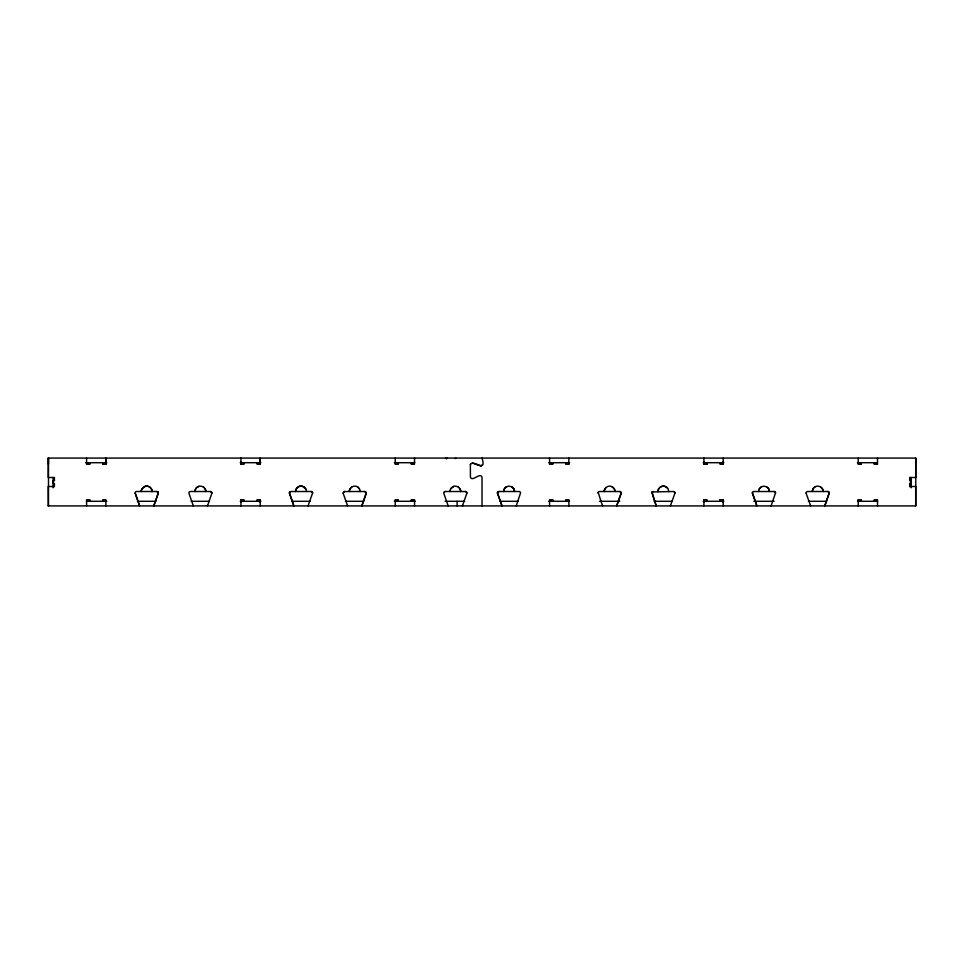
<?xml version="1.0" encoding="UTF-8"?>
<svg xmlns="http://www.w3.org/2000/svg" width="964" height="964" viewBox="0 0 964 964"><rect width="100%" height="100%" fill="white"/><g stroke="black" fill="none" stroke-linecap="round" stroke-linejoin="round"><path stroke-width="1.45" d="M48.489 464.25L48.489 458.081L48.489 505.919M102.762 464.25L105.92 464.25L105.847 461.78M105.92 464.25L105.92 458.081L105.811 462.708M260.16 464.25L260.244 458.081L260.244 462.708M153.794 505.919L158.277 493.062A1.506 1.506 0 0 0 158.036 492.218L157.831 491.965M462.431 505.919L466.913 493.062M771.067 505.919L775.478 493.062A1.506 1.506 0 0 0 773.935 491.519M347.51 505.919A1.53 1.53 0 0 0 347.45 505.473L343.1 493.062L344.16 491.628M343.184 493.062L343.883 491.773M482.024 505.919L482.024 477.192C480.241 471.77 472.167 482.494 470.396 477.072L470.396 464.588C472.89 458.659 486.953 474.047 482.024 458.081M470.396 464.588L470.553 463.901M503.702 490.628L504.28 488.941A5.435 5.435 0 0 1 506.076 486.989L506.871 486.567M827.666 491.519A1.494 1.494 0 0 1 829.173 493.014L824.871 505.919A1.542 1.542 0 0 1 824.859 505.473L829.209 493.062A1.506 1.506 0 0 0 827.739 491.519L807.603 491.519A1.554 1.554 0 0 0 806.145 493.062L806.145 493.062M598.21 492.496L602.512 505.919A1.518 1.518 0 0 0 602.367 505.473L602.428 505.473M445.501 458.081L446.392 458.659M207.67 505.473L207.622 505.473A1.542 1.542 0 0 0 207.513 505.919A1.542 1.542 0 0 1 207.67 505.473L211.923 493.062A1.53 1.53 0 0 0 210.381 491.519L190.33 491.519A1.554 1.554 0 0 0 188.86 493.062L193.21 505.473A1.53 1.53 0 0 1 193.27 505.919A1.53 1.53 0 0 0 193.125 505.473L193.186 505.473M308.118 505.919A1.542 1.542 0 0 1 308.179 505.473L312.601 493.062A1.53 1.53 0 0 0 311.059 491.519L290.923 491.519L289.634 492.218A1.506 1.506 0 0 0 289.381 493.062L293.731 505.473A1.53 1.53 0 0 1 293.791 505.919M361.922 505.919A1.542 1.542 0 0 1 361.982 505.473L366.248 493.062L364.705 491.519M361.982 505.473L366.332 493.062A1.53 1.53 0 0 0 364.79 491.519L344.365 491.544M501.919 505.919A1.518 1.518 0 0 0 501.846 505.473L497.424 493.062A1.554 1.554 0 0 1 499.003 491.507L519.102 491.519A1.494 1.494 0 0 1 520.536 493.014L516.234 505.919A1.542 1.542 0 0 1 516.222 505.473M621.238 493.062L616.815 505.473L621.25 493.062A1.494 1.494 0 0 0 619.695 491.519L599.56 491.519A1.506 1.506 0 0 0 598.017 493.062M670.474 505.919A1.542 1.542 0 0 1 670.546 505.473L674.969 493.062L674.185 491.773M651.989 492.218L656.086 505.473A1.518 1.518 0 0 1 656.231 505.919M450.562 488.941L453.984 486.278M759.198 488.941L761.777 486.567M605.97 487.543L604.886 488.941A5.435 5.435 0 0 0 604.235 491.519M351.752 487.025L350.932 487.7A5.41 5.41 0 0 0 349.354 491.519A5.423 5.423 0 0 1 349.968 488.941L351.764 486.989A5.41 5.41 0 0 1 360.174 491.532M290.164 491.773L289.718 492.218A1.554 1.554 0 0 0 289.465 493.062L293.875 505.919M652.194 491.965L673.426 491.519A1.494 1.494 0 0 1 674.933 493.014L674.957 493.062M815.508 486.567L814.725 486.989A5.435 5.435 0 0 0 812.917 488.941L812.278 491.519A5.386 5.386 0 0 1 822.196 488.519A5.423 5.423 0 0 1 823.111 491.519A5.435 5.435 0 0 0 820.677 486.989M145.347 486.278L141.925 488.941A5.35 5.35 0 0 0 141.274 491.519A5.362 5.362 0 0 1 143.696 487.049A5.41 5.41 0 0 1 149.721 487.025M199.066 486.278L196.74 487.543A5.374 5.374 0 0 0 195.282 489.76L194.993 491.519A5.362 5.362 0 0 1 200.404 486.145A5.362 5.362 0 0 1 205.766 491.507A5.423 5.423 0 0 0 205.151 488.941M344.076 491.628L344.726 491.519M480.747 465.986L472.384 463.118M48.2 458.081L915.8 458.081L915.764 505.919L48.2 505.919M85.7 462.708L106.823 462.708M240.217 462.708L260.907 462.708M394.397 462.708L414.773 462.708M548.853 462.708L569.543 462.708M703.178 462.708L723.868 462.708M857.358 462.708L877.529 462.708M260.244 464.25L257.075 464.25L257.159 462.708M552.601 464.25L552.601 462.708L552.673 464.25L549.516 464.25L549.601 458.081M568.881 464.25L565.711 464.25L565.711 462.708M703.828 461.78L703.828 464.25L706.998 464.25M723.205 458.081L723.193 464.25L720.036 464.25L720.108 462.708M861.238 464.25L861.238 462.708L861.322 464.25L858.153 464.25L858.237 458.081M874.432 464.25L874.432 462.708L874.348 464.25L877.517 464.25M915.8 477.493L909.691 477.505L909.691 480.59L911.317 480.59L911.317 483.41L909.691 483.41L909.691 486.507L915.8 486.495M54.454 480.59L52.827 480.59L52.827 483.41L54.454 483.41L54.37 486.495M54.454 486.495L48.2 486.495L48.284 505.919M465.383 491.519L445.248 491.519A1.53 1.53 0 0 0 444.669 491.628M135.141 493.062L139.491 505.473A1.53 1.53 0 0 1 139.467 505.919A1.53 1.53 0 0 0 139.491 505.473L135.141 493.062A1.554 1.554 0 0 1 136.611 491.507L156.746 491.519L157.951 492.218M211.923 493.062L210.465 491.519M312.529 493.062L312.601 493.062A1.53 1.53 0 0 0 310.986 491.519M497.436 493.062L497.508 493.062A1.554 1.554 0 0 1 499.075 491.507M775.478 493.062L775.562 493.062A1.506 1.506 0 0 0 775.285 492.194L774.863 491.773A1.506 1.506 0 0 0 774.02 491.519L753.884 491.519A1.554 1.554 0 0 0 752.366 492.785M552.601 499.75L552.601 501.292L552.673 499.75L549.516 499.75L549.588 505.919M703.828 502.22L703.828 499.75L706.998 499.75L706.913 501.292M720.036 499.75L723.193 499.75L723.193 505.919M858.153 499.75L861.322 499.75L861.322 501.292L861.238 499.75M874.432 499.75L874.432 501.292L874.348 499.75L877.517 499.75L877.517 505.919M86.531 501.292L106.823 501.292M137.394 501.292L155.915 501.292M191.125 501.292L209.321 501.292M240.217 501.292L260.907 501.292M291.718 501.292L310.239 501.292M345.449 501.292L363.645 501.292M394.397 501.292L415.231 501.292M445.163 501.292L464.624 501.292M499.762 501.292L518.162 501.292M548.721 501.292L569.543 501.292M599.488 501.292L619.84 501.292M654.086 501.292L672.282 501.292M703.178 501.292L723.868 501.292M753.8 501.292L774.152 501.292M808.41 501.292L826.606 501.292M857.49 501.292L877.517 501.292M462.515 505.473L462.575 505.473A1.542 1.542 0 0 0 462.515 505.919M670.558 505.473L670.619 505.473A1.542 1.542 0 0 0 670.558 505.919M752.523 492.496A1.554 1.554 0 0 0 752.414 493.062L756.74 505.473A1.518 1.518 0 0 1 756.752 505.919M810.411 505.473L810.471 505.473A1.518 1.518 0 0 1 810.555 505.919M619.623 491.519L620.467 491.773M465.299 491.519L465.66 491.544A1.554 1.554 0 0 1 466.938 493.086M156.662 491.519L156.939 491.544A1.554 1.554 0 0 1 158.289 493.062L153.939 505.473A1.542 1.542 0 0 0 153.879 505.919M465.588 491.544L466.48 491.965M611.803 486.567L614.381 488.941A5.374 5.374 0 0 1 615.02 491.507L614.164 488.519A5.374 5.374 0 0 0 604.681 489.447A5.423 5.423 0 0 0 604.271 491.519M305.745 488.941L302.322 486.278A5.41 5.41 0 0 0 298.081 486.989L296.249 488.941A5.423 5.423 0 0 0 295.587 491.519M149.625 486.989L151.42 488.941M357.668 486.989L359.464 488.941M458.358 487.025L459.177 487.7M203.44 487.025L204.26 487.7M667.618 488.194L666.305 486.989A5.423 5.423 0 0 0 659.75 487.531L658.605 488.941A5.435 5.435 0 0 0 657.954 491.519A5.423 5.423 0 0 1 658.4 489.447A5.374 5.374 0 0 1 668.739 491.507M806.061 493.062L810.483 505.473M752.414 493.062L756.764 505.473M497.508 493.062L501.846 505.473M915.716 458.081L915.692 477.505M915.692 486.507L915.692 505.919M911.173 477.493L911.173 487.832M909.775 477.505L909.775 480.59M909.775 483.41L909.775 486.507M877.529 458.081L877.433 464.25M858.225 499.75L858.225 505.919M723.121 461.78L723.121 464.25M723.121 499.75L723.121 502.22M720.108 499.75L720.036 501.292M706.998 462.708L706.913 464.25M703.913 458.081L703.913 464.25M703.913 499.75L703.913 505.919M568.881 458.081L568.796 464.25M568.881 505.919L568.881 499.75L565.711 499.75L565.796 501.292M457.093 501.292L457.093 505.919M455.815 458.081L455.104 458.659M447.453 458.081L446.742 458.659M414.556 458.081L414.484 464.25L411.399 464.25L411.399 462.708M414.556 505.919L414.556 499.75L411.399 499.75L411.399 501.292M411.471 462.708L411.471 464.25M411.471 499.75L411.471 501.292M398.277 462.708L398.361 464.25L395.192 464.25L395.276 458.081M398.277 501.292L398.361 499.75L395.192 499.75L395.276 505.919M260.244 505.919L260.244 499.75L257.075 499.75L257.075 501.292M260.135 461.937L260.135 462.708M260.16 499.75L260.16 502.22M244.037 462.708L243.964 464.25L240.867 464.25L240.867 461.78M243.964 501.292L244.037 499.75L240.867 499.75L240.867 502.22M240.952 458.081L240.952 464.25M240.952 499.75L240.952 505.919M105.92 505.919L105.835 499.75L102.762 499.75L102.835 501.292M102.762 462.708L102.835 464.25M89.724 462.708L89.724 464.25L86.555 464.25L86.64 458.081M89.724 501.292L89.724 499.75L86.555 499.75L86.64 505.919M89.64 462.708L89.64 464.25M89.64 499.75L89.64 501.292M54.37 480.59L54.454 477.493L48.2 477.493L48.284 458.081M53.116 477.493L53.116 487.832M513.571 488.519A5.423 5.423 0 0 1 514.475 491.519A5.435 5.435 0 0 0 512.041 486.989M503.678 491.519A5.386 5.386 0 0 1 513.559 488.519M616.84 505.919A1.542 1.542 0 0 1 616.9 505.473M656.147 505.919A1.518 1.518 0 0 0 656.086 505.473L651.929 492.496A1.53 1.53 0 0 1 653.363 491.519M768.477 488.519A5.423 5.423 0 0 1 769.393 491.519A5.435 5.435 0 0 0 766.91 486.989M758.548 491.519A5.362 5.362 0 0 1 768.368 488.531M481.855 465.154A1.554 1.554 0 0 1 481.096 465.877M145.359 486.302A5.362 5.362 0 0 1 152.047 491.507M151.469 488.953A5.41 5.41 0 0 1 152.119 491.519M295.635 491.519A5.41 5.41 0 0 1 297.213 487.7L298.961 486.531A5.423 5.423 0 0 1 304.022 487.013M304.046 487.025A5.41 5.41 0 0 1 306.456 491.532M448.115 505.919A1.53 1.53 0 0 0 448.043 505.473L443.705 493.062A1.554 1.554 0 0 1 445.332 491.507M449.911 491.519A5.35 5.35 0 0 1 455.261 486.157A5.35 5.35 0 0 1 460.623 491.507M460.057 488.941A5.423 5.423 0 0 1 460.72 491.519"/></g></svg>
